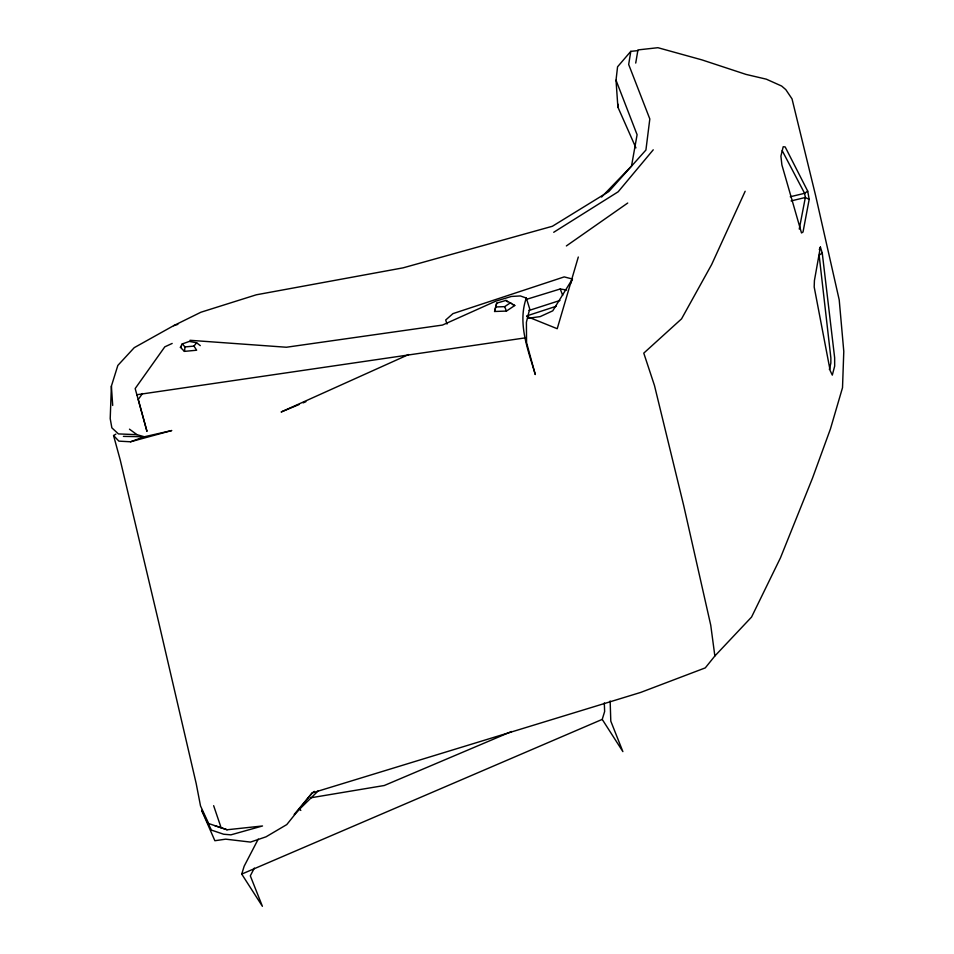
<?xml version="1.0" encoding="UTF-8"?>
<svg xmlns="http://www.w3.org/2000/svg" width="954" height="954" viewBox="0 0 954 954"><rect width="100%" height="100%" fill="white"/><g stroke="black" fill="none" stroke-linecap="round" stroke-linejoin="round"><path stroke-width="1.43" d="M637.892 50.634L630.809 51.349L628.674 64.467L649.817 118.952L645.918 150.04L608.831 191.539L552.366 226.277L403.089 267.847L256.304 294.798L200.936 312.22L173.592 325.696L134.228 347.673L117.843 365.43L111.391 386.131L110.211 418.639L111.856 427.845L118.427 433.915L136.982 434.666L144.34 436.765L171.768 430.528L130.507 441.785L118.868 441.13L113.562 435.525L115.863 434.153M635.924 147.882L617.894 107.134L618.037 104.224M617.894 107.134L616.022 80.219L617.56 66.804L630.809 51.349M184.408 351.382L185.076 346.91L182.178 343.965L180.413 347.304L184.408 351.382L196.655 350.225L193.972 346.099L185.076 346.91M635.722 63.071L637.952 49.918L657.914 47.7L701.941 59.887L746.028 74.412L766.312 79.17L781.636 86.039L785.81 89.628L792.023 98.87L815.539 195.26L839.21 299.866L843.789 351.418L842.513 387.694L830.433 428.942L812.498 478.145L780.467 557.828L751.549 617.071L714.856 655.994L705.28 667.883L640.611 692.449L312.161 792.941L294.19 814.442L318.29 790.806M494.577 311.481L496.7 303.157L505.93 300.415L514.778 305.507L506.443 311.076L494.577 311.481L496.7 303.157M820.392 247.086L814.418 280.571L814.191 287.011L830.183 370.653L832.305 375.113L834.678 366.097L834.643 357.726L822.253 253.037L820.392 247.086L819.283 249.614M809.183 199.362L803.018 232.037L801.503 232.955L781.886 164.899L780.909 156.122L783.198 146.749L785.166 146.916L807.716 191.134L809.183 199.362L805.343 197.49L791.081 200.924M526.966 316.501L557.219 328.713L578.303 257.02M799.261 229.067L805.343 197.49L804.604 193.316L782.197 150.637M829.384 369.508L830.851 363.069L830.874 357.988L819.128 255.159L822.253 253.037M526.298 298.03C517.33 323.728 528.158 349.963 535.277 374.54L526.56 342.641L526.405 322.261L529.697 308.869L526.298 298.03L520.3 295.943L511.427 296.455L495.77 301.154L442.489 325.064L286.391 347.244L190.001 340.292M254.336 868.08L250.318 875.832L262.398 906.3L241.732 874.091L244.152 866.22L258.236 839.115M241.732 874.091L602.224 719.388L604.633 711.529L604.311 702.919M570.397 284.018L572.448 279.033L564.208 276.898L452.959 313.627L445.697 320.007L447.044 324.038M745.157 191.253L711.636 264.568L681.55 318.863L643.771 353.135L654.492 385.571L683.672 505.441L710.742 625.18L714.856 655.994M571.327 280.786L552.76 310.825L540.155 316.621L528.361 318.242M142.492 393.525L138.258 399.487L146.976 431.387L135.17 388.564L164.803 346.839L172.173 343.44M193.972 346.099L196.607 342.748L200.28 345.634M571.684 279.975L572.448 279.033M653.24 149.814L618.168 191.79L553.714 232.287M601.58 197.049L631.524 166.044L637.093 134.717L616.022 80.219M314.379 791.367L312.161 792.941L286.784 824.578L266.023 836.825L250.497 842.084L225.716 839.162L214.865 840.724L201.64 810.316L211.43 830.099L223.606 834.225L230.916 834.845L262.517 825.973L227.1 829.765L214.793 825.675M807.716 191.134L804.604 193.316L790.27 196.751M566.366 245.941L627.72 203.035M496.032 306.949L504.666 306.639L510.724 302.609M180.413 347.304L181.105 346.97M408.682 354.53L281.144 411.985L299.019 404.568M511.571 731.515L384.259 785.512L310.575 797.83M303.145 402.862L305.888 401.717M130.507 441.785L144.34 436.765L123.412 436.383M182.178 343.965L189.309 341.425L196.607 342.748M526.691 315.929L556.17 306.294M529.124 310.432L559.962 300.474M173.592 325.696L177.849 324.36M526.369 299.389L560.236 288.979L566.569 290.04M136.637 394.765L524.938 337.919M227.1 829.765L208.64 823.54L200.519 805.927L196.19 783.556L158.674 622.163L120.228 459.959L113.562 435.525M512.381 304.398L514.778 305.507M129.47 429.169L136.982 434.666M505.93 300.415L507.48 301.774M299.043 808.742L300.82 810.423M602.224 719.388L622.879 751.609L610.798 721.141L610.143 700.975M504.666 306.639L506.443 311.076M560.236 288.979L562.693 295.311M213.648 805.689L221.066 827.595M111.391 386.131L112.691 405.45"/></g></svg>
